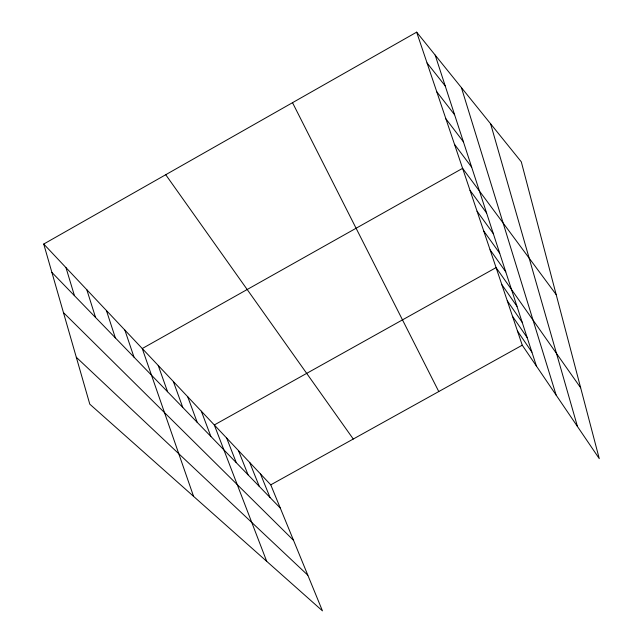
<?xml version="1.0" encoding="UTF-8"?>
<svg xmlns="http://www.w3.org/2000/svg" width="643" height="643" viewBox="0 0 643 643"><rect width="100%" height="100%" fill="white"/><g stroke="black" fill="none" stroke-linecap="round" stroke-linejoin="round"><path stroke-width="0.96" d="M43.732 244.035L270.767 484.838L322.448 610.85L89.803 404.182L43.732 244.035L416.656 32.15L521.304 161.843L599.268 458.636L522.253 345.195L416.656 32.15M270.767 484.838L522.253 345.195M76.308 357.267L307.828 575.204M63.456 312.594L293.513 540.305M51.89 272.407L280.3 508.083M427.04 62.934L445.213 85.929M436.774 91.772L454.601 114.767M445.904 118.859L463.41 141.798M454.497 144.329L471.673 167.188M556.187 294.623L462.598 168.337L142.256 348.538L193.575 496.364M470.025 190.352L486.582 212.97M477.058 211.201L493.326 233.666M483.721 230.974L499.707 253.278M490.062 249.749L505.768 271.876M165.725 174.719L353.272 439.024M580.669 387.809L496.083 267.609L214.312 424.959L266.708 561.331M501.821 284.608L516.988 306.349M507.287 300.82L522.204 322.36M512.503 316.284L527.172 337.623M517.486 331.065L531.914 352.187M292.517 102.679L438.775 391.547M260.479 473.923L270.036 497.489M249.717 462.51L259.298 486.405M238.465 450.574L248.053 474.799M226.674 438.068L236.262 462.639M201.339 411.199L210.88 436.452M187.7 396.731L197.2 422.338M173.345 381.508L182.789 407.461M158.218 365.465L167.582 391.772M124.863 330.084L133.985 357.106M106.416 310.521L115.362 337.896M435.174 55.097L536.447 366.108M86.821 289.736L95.558 317.465M461.409 87.609L556.139 395.099M65.972 267.617L74.443 295.684M490.609 123.794L577.47 426.526"/></g></svg>
